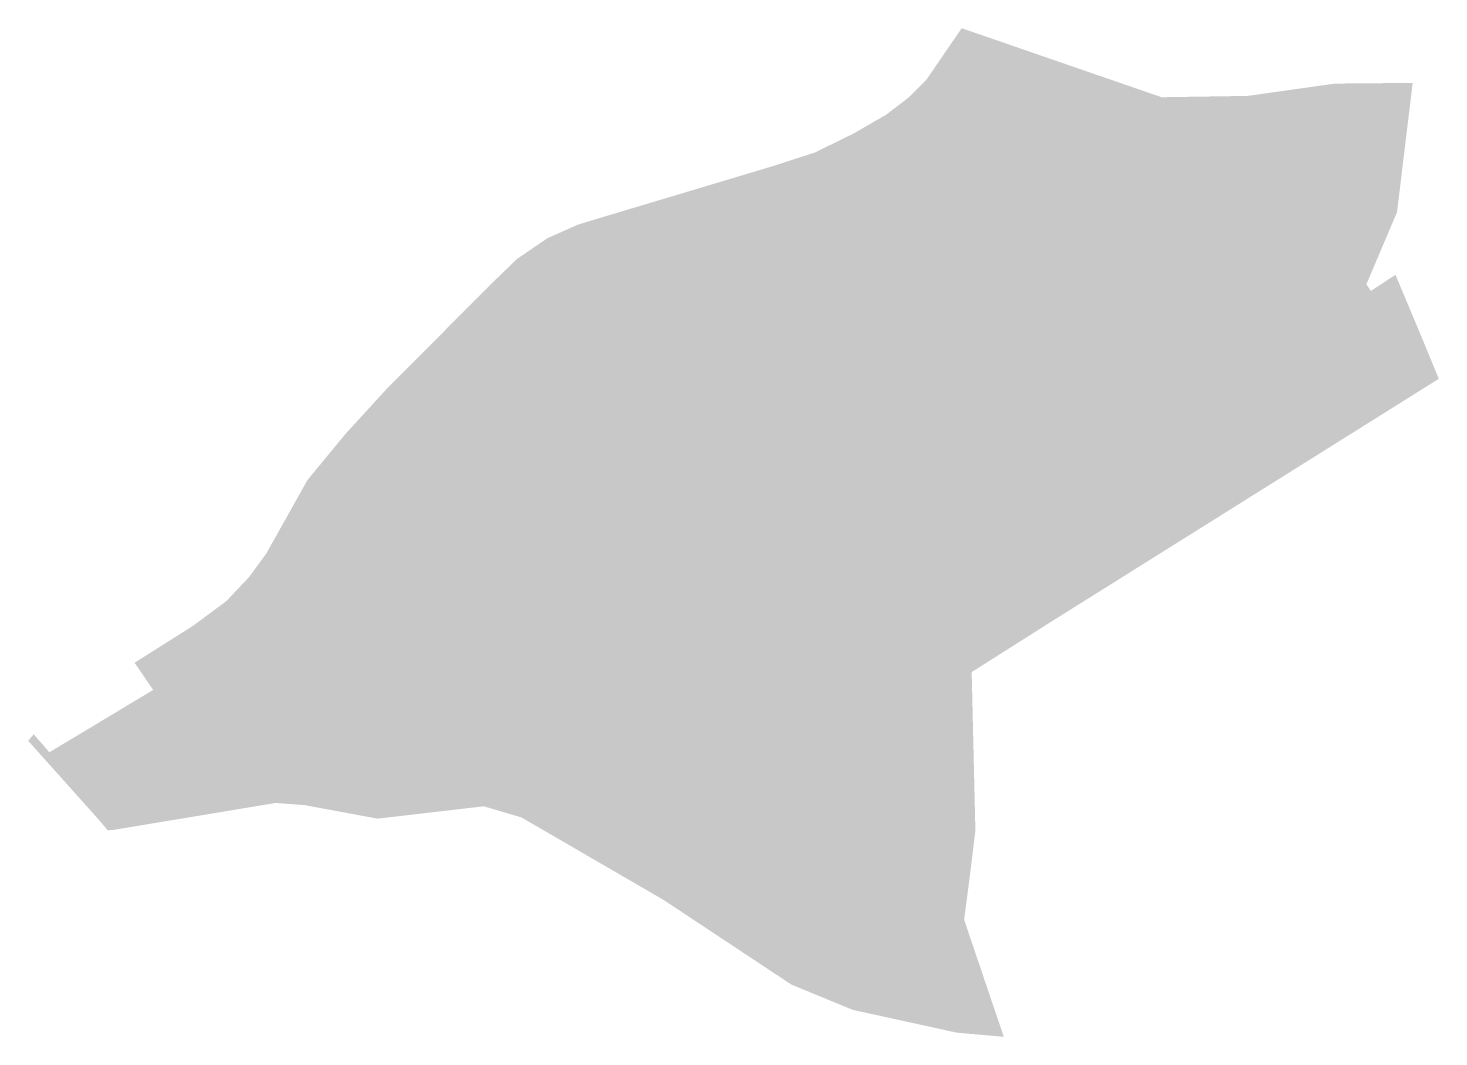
# Model space of a CAD drawing. Header units: inches. Extents: x 230303 to 230961, y 736755 to 737225.
import ezdxf

# ---------------------------------------------------------------- set-up
doc = ezdxf.new("R2010")
doc.units = ezdxf.units.IN
doc.header["$MEASUREMENT"] = 0

msp = doc.modelspace()

# ---------------------------------------------------------------- hatches: boundary and pattern name
for points in [[(230678.2345, 737128.6875), (230646.9219, 737133.0625), (230651.0406, 737160.5815), (230651.0938, 737160.9375), (230670.1563, 737167.125), (230688.2188, 737176), (230703.3906, 737184.75), (230714.0781, 737192.9375), (230721.9063, 737200.75), (230738.5625, 737225.0625), (230831.7813, 737192.875), (230824.2344, 737156.3125), (230820.9063, 737131.6875), (230810.5938, 737094.875), (230726.1563, 737109.3125), (230689.0781, 737116), (230689.2813, 737121.6875), (230684.7969, 737127.6875), (230678.2345, 737128.6875)], [(230870.77, 737068.44), (230862.12, 737064.12), (230815.9375, 737043.25), (230810.5938, 737094.875), (230820.9063, 737131.6875), (230824.2344, 737156.3125), (230831.7813, 737192.875), (230871.8281, 737193.5), (230912.609, 737199.246), (230948.77, 737199.56), (230941.47, 737139.31), (230927.2, 737105.69), (230915.72, 737098), (230870.77, 737068.44)], [(230353.0469, 736929.25), (230380.2501, 736946.4375), (230396.0001, 736958.125), (230398.3594, 736960.6875), (230406.3126, 736969.0625), (230414.3751, 736980.0625), (230433.5938, 737014.375), (230451.1876, 737035.75), (230470.4063, 737056.75), (230519.0938, 737105.6875), (230531.3281, 737117.5), (230545.4845, 737127.1875), (230559.5781, 737133.4375), (230566.4845, 737135.5625), (230651.0938, 737160.9375), (230651.0406, 737160.5815), (230646.9219, 737133.0625), (230678.2345, 737128.6875), (230684.7969, 737127.6875), (230689.2813, 737121.6875), (230689.0781, 737116), (230686.2813, 737081.5), (230637.5781, 737070.875), (230608.6406, 737066.375), (230611.2813, 737005.6875), (230563.0781, 736997.6875), (230531.3438, 736981.5625), (230526.0156, 736926.1875), (230494.0001, 736923.0625), (230468.1406, 736860.875), (230432.6406, 736867.5625), (230436.2031, 736876.0625), (230372.3751, 736906), (230342.2188, 736856.125), (230339.4219, 736858.1875), (230313.3281, 736887.5), (230361.7031, 736916.5625), (230353.0469, 736929.25)], [(230704.9376, 737016.0625), (230638.6563, 737009), (230637.5781, 737070.875), (230686.2813, 737081.5), (230689.0781, 737116), (230726.1563, 737109.3125), (230727.3906, 737090.0625), (230731.2656, 737021.875), (230704.9376, 737016.0625)], [(230754.91, 737030.12), (230731.2656, 737021.875), (230727.3906, 737090.0625), (230726.1563, 737109.3125), (230810.5938, 737094.875), (230815.9375, 737043.25), (230760.48, 737031.56), (230754.91, 737030.12)], [(230786.8, 737032.88), (230808.23, 737037.44), (230816.34, 737039.06), (230818.44, 737039.75), (230843.98, 737051.38), (230871.17, 737064), (230897.39, 737081.44), (230923.31, 737098.62), (230929.27, 737102.55), (230940.75, 737110.12), (230949.303, 737089.722), (230771.752, 736978.428), (230764.09, 737005.19), (230757.92, 737026.94), (230786.8, 737032.88)], [(230760.48, 737031.56), (230815.9375, 737043.25), (230862.12, 737064.12), (230870.77, 737068.44), (230915.72, 737098), (230927.2, 737105.69), (230929.27, 737102.55), (230923.31, 737098.62), (230897.39, 737081.44), (230871.17, 737064), (230843.98, 737051.38), (230818.44, 737039.75), (230816.34, 737039.06), (230808.23, 737037.44), (230786.8, 737032.88), (230757.92, 737026.94), (230745.89, 737022.31), (230731.7801, 737018.38), (230731.2656, 737021.875), (230754.91, 737030.12), (230760.48, 737031.56)], [(230780.0001, 736949.62), (230771.752, 736978.428), (230949.303, 737089.722), (230953.17, 737080.5), (230957.2422, 737070.596), (230960.9378, 737061.6079), (230930.708, 737042.66), (230780.285, 736948.37), (230780.0001, 736949.62)], [(230611.2813, 737005.6875), (230608.6406, 737066.375), (230637.5781, 737070.875), (230638.6563, 737009), (230611.2813, 737005.6875)], [(230340.5313, 736851.125), (230336.2345, 736856.1875), (230303.4589, 736892.8297), (230306.0132, 736895.9269), (230313.3281, 736887.5), (230339.4219, 736858.1875), (230342.2188, 736856.125), (230418.3126, 736867.875), (230432.6406, 736867.5625), (230468.1406, 736860.875), (230513.3125, 736866.4375), (230523.8906, 736913.1875), (230526.0156, 736926.1875), (230531.3438, 736981.5625), (230563.0781, 736997.6875), (230611.2813, 737005.6875), (230638.6563, 737009), (230704.9376, 737016.0625), (230731.2656, 737021.875), (230731.7801, 737018.38), (230704.6101, 737011.94), (230637.9401, 737004.94), (230621.22, 737003.06), (230611.2656, 737001.8125), (230564.2031, 736993.8125), (230535.2031, 736979.4375), (230528.172, 736911.5), (230517.6406, 736866.3125), (230525.5781, 736864.125), (230532.922, 736861.75), (230602.7001, 736821.5), (230661.049, 736782.764), (230688.908, 736771.276), (230736.88, 736760.75), (230756.8, 736759), (230757.2186, 736757.76), (230758.1968, 736754.8619), (230736.2738, 736756.7878), (230734.4299, 736757.1925), (230690.0121, 736766.9386), (230687.7078, 736767.4442), (230659.1625, 736779.2152), (230599.6043, 736818.6679), (230533.3751, 736857.125), (230515.797, 736862.3125), (230466.3125, 736856.5625), (230432.2031, 736862.875), (230418.75, 736863.875), (230343.2813, 736851.3125), (230340.5313, 736851.125)], [(230721.6, 736946.991), (230721.3599, 736946.8438), (230721.1158, 736946.7033), (230720.8677, 736946.5698), (230720.616, 736946.4433), (230720.3609, 736946.324), (230720.1025, 736946.2119), (230719.841, 736946.1071), (230719.5767, 736946.0097), (230719.3097, 736945.9198), (230719.0403, 736945.8375), (230718.7687, 736945.7628), (230718.4951, 736945.6957), (230718.2198, 736945.6364), (230717.9427, 736945.5849), (230717.6645, 736945.5412), (230717.3851, 736945.5053), (230717.1049, 736945.4774), (230716.8239, 736945.4573), (230716.5425, 736945.4452), (230716.2608, 736945.441), (230715.9791, 736945.4447), (230715.6977, 736945.4563), (230715.4167, 736945.4759), (230715.1362, 736945.5034), (230714.8569, 736945.5388), (230714.5785, 736945.582), (230714.3015, 736945.6331), (230714.026, 736945.6919), (230713.7523, 736945.7585), (230713.4806, 736945.8327), (230713.2111, 736945.9146), (230712.944, 736946.0041), (230712.6795, 736946.101), (230712.4178, 736946.2053), (230712.1592, 736946.317), (230711.9039, 736946.4359), (230711.652, 736946.5619), (230711.4037, 736946.695), (230711.1593, 736946.8351), (230710.9189, 736946.9819), (230710.6828, 736947.1355), (230710.4511, 736947.2957), (230710.2239, 736947.4623), (230710.0016, 736947.6353), (230709.7842, 736947.8144), (230709.572, 736947.9996), (230709.365, 736948.1907), (230709.1636, 736948.3876), (230708.9677, 736948.59), (230708.7776, 736948.7979), (230708.5934, 736949.0111), (230708.4154, 736949.2294), (230708.2436, 736949.4526), (230708.0781, 736949.6805), (230707.9191, 736949.913), (230707.7667, 736950.1499), (230707.6211, 736950.391), (230706.282, 736952.678), (230693.7099, 736945.321), (230704.6101, 737011.94), (230731.7801, 737018.38), (230745.89, 737022.31), (230757.92, 737026.94), (230764.09, 737005.19), (230771.752, 736978.428), (230721.6, 736946.991)], [(230739.7, 736809.44), (230754.42, 736765.94), (230756.8, 736759), (230736.88, 736760.75), (230688.908, 736771.276), (230661.049, 736782.764), (230602.7001, 736821.5), (230614.753, 736938.787), (230621.22, 737003.06), (230637.9401, 737004.94), (230704.6101, 737011.94), (230693.7099, 736945.321), (230684.7051, 736940.052), (230714.7521, 736888.385), (230736.4671, 736901.091), (230732.8875, 736907.2083), (230732.7497, 736907.4513), (230732.619, 736907.6981), (230732.495, 736907.9483), (230732.3782, 736908.202), (230732.2685, 736908.4588), (230732.166, 736908.7186), (230732.0708, 736908.9811), (230731.9829, 736909.2462), (230731.9025, 736909.5137), (230731.8296, 736909.7833), (230731.7643, 736910.0548), (230731.7064, 736910.328), (230731.6564, 736910.6028), (230731.614, 736910.8788), (230731.5794, 736911.1559), (230731.5524, 736911.4339), (230731.5333, 736911.7125), (230731.5219, 736911.9915), (230731.5183, 736912.2708), (230731.5226, 736912.55), (230731.5346, 736912.829), (230731.5544, 736913.1076), (230731.582, 736913.3855), (230731.6174, 736913.6625), (230731.6603, 736913.9385), (230731.7112, 736914.2131), (230731.7696, 736914.4862), (230731.8356, 736914.7575), (230731.9091, 736915.027), (230731.9902, 736915.2942), (230732.0786, 736915.5591), (230732.1745, 736915.8214), (230732.2776, 736916.0809), (230732.3878, 736916.3375), (230732.5053, 736916.5909), (230732.6299, 736916.8409), (230732.7612, 736917.0873), (230732.8995, 736917.3299), (230733.0445, 736917.5686), (230733.196, 736917.8032), (230733.3542, 736918.0334), (230733.5186, 736918.2591), (230733.6893, 736918.4802), (230733.8661, 736918.6964), (230734.0488, 736918.9076), (230734.2374, 736919.1136), (230734.4316, 736919.3142), (230734.6313, 736919.5093), (230734.8366, 736919.6988), (230735.0468, 736919.8825), (230735.2623, 736920.0602), (230735.4825, 736920.2319), (230735.7075, 736920.3973), (230735.9372, 736920.5564), (230736.1711, 736920.709), (230743.2199, 736924.88), (230744.9401, 736851.06), (230742.7801, 736833.12), (230739.7, 736809.44)], [(230525.5781, 736864.125), (230517.6406, 736866.3125), (230528.172, 736911.5), (230535.2031, 736979.4375), (230564.2031, 736993.8125), (230611.2656, 737001.8125), (230621.22, 737003.06), (230614.753, 736938.787), (230602.7001, 736821.5), (230532.922, 736861.75), (230525.5781, 736864.125)], [(230736.1711, 736920.709), (230735.9372, 736920.5564), (230735.7075, 736920.3973), (230735.4825, 736920.2319), (230735.2623, 736920.0602), (230735.0468, 736919.8825), (230734.8366, 736919.6988), (230734.6313, 736919.5093), (230734.4316, 736919.3142), (230734.2374, 736919.1136), (230734.0488, 736918.9076), (230733.8661, 736918.6964), (230733.6893, 736918.4802), (230733.5186, 736918.2591), (230733.3542, 736918.0334), (230733.196, 736917.8032), (230733.0445, 736917.5686), (230732.8995, 736917.3299), (230732.7612, 736917.0873), (230732.6299, 736916.8409), (230732.5053, 736916.5909), (230732.3878, 736916.3375), (230732.2776, 736916.0809), (230732.1745, 736915.8214), (230732.0786, 736915.5591), (230731.9902, 736915.2942), (230731.9091, 736915.027), (230731.8356, 736914.7575), (230731.7696, 736914.4862), (230731.7112, 736914.2131), (230731.6603, 736913.9385), (230731.6174, 736913.6625), (230731.582, 736913.3855), (230731.5544, 736913.1076), (230731.5346, 736912.829), (230731.5226, 736912.55), (230731.5183, 736912.2708), (230731.5219, 736911.9915), (230731.5333, 736911.7125), (230731.5524, 736911.4339), (230731.5794, 736911.1559), (230731.614, 736910.8788), (230731.6564, 736910.6028), (230731.7064, 736910.328), (230731.7643, 736910.0548), (230731.8296, 736909.7833), (230731.9025, 736909.5137), (230731.9829, 736909.2462), (230732.0708, 736908.9811), (230732.166, 736908.7186), (230732.2685, 736908.4588), (230732.3782, 736908.202), (230732.495, 736907.9483), (230732.619, 736907.6981), (230732.7497, 736907.4513), (230732.8875, 736907.2083), (230736.4671, 736901.091), (230714.7521, 736888.385), (230684.7051, 736940.052), (230693.7099, 736945.321), (230706.282, 736952.678), (230707.6211, 736950.391), (230707.7667, 736950.1499), (230707.9191, 736949.913), (230708.0781, 736949.6805), (230708.2436, 736949.4526), (230708.4154, 736949.2294), (230708.5934, 736949.0111), (230708.7776, 736948.7979), (230708.9677, 736948.59), (230709.1636, 736948.3876), (230709.365, 736948.1907), (230709.572, 736947.9996), (230709.7842, 736947.8144), (230710.0016, 736947.6353), (230710.2239, 736947.4623), (230710.4511, 736947.2957), (230710.6828, 736947.1355), (230710.9189, 736946.9819), (230711.1593, 736946.8351), (230711.4037, 736946.695), (230711.652, 736946.5619), (230711.9039, 736946.4359), (230712.1592, 736946.317), (230712.4178, 736946.2053), (230712.6795, 736946.101), (230712.944, 736946.0041), (230713.2111, 736945.9146), (230713.4806, 736945.8327), (230713.7523, 736945.7585), (230714.026, 736945.6919), (230714.3015, 736945.6331), (230714.5785, 736945.582), (230714.8569, 736945.5388), (230715.1362, 736945.5034), (230715.4167, 736945.4759), (230715.6977, 736945.4563), (230715.9791, 736945.4447), (230716.2608, 736945.441), (230716.5425, 736945.4452), (230716.8239, 736945.4573), (230717.1049, 736945.4774), (230717.3851, 736945.5053), (230717.6645, 736945.5412), (230717.9427, 736945.5849), (230718.2198, 736945.6364), (230718.4951, 736945.6957), (230718.7687, 736945.7628), (230719.0403, 736945.8375), (230719.3097, 736945.9198), (230719.5767, 736946.0097), (230719.841, 736946.1071), (230720.1025, 736946.2119), (230720.3609, 736946.324), (230720.616, 736946.4433), (230720.8677, 736946.5698), (230721.1158, 736946.7033), (230721.3599, 736946.8438), (230721.6, 736946.991), (230771.752, 736978.428), (230780.0001, 736949.62), (230780.285, 736948.37), (230743.2199, 736924.88), (230736.1711, 736920.709)], [(230513.3125, 736866.4375), (230468.1406, 736860.875), (230494.0001, 736923.0625), (230526.0156, 736926.1875), (230523.8906, 736913.1875), (230513.3125, 736866.4375)], [(230418.3126, 736867.875), (230342.2188, 736856.125), (230372.3751, 736906), (230436.2031, 736876.0625), (230432.6406, 736867.5625), (230418.3126, 736867.875)]]:
    msp.add_hatch(color=256).paths.add_polyline_path(points, flags=0)

doc.saveas('drawing.dxf')
